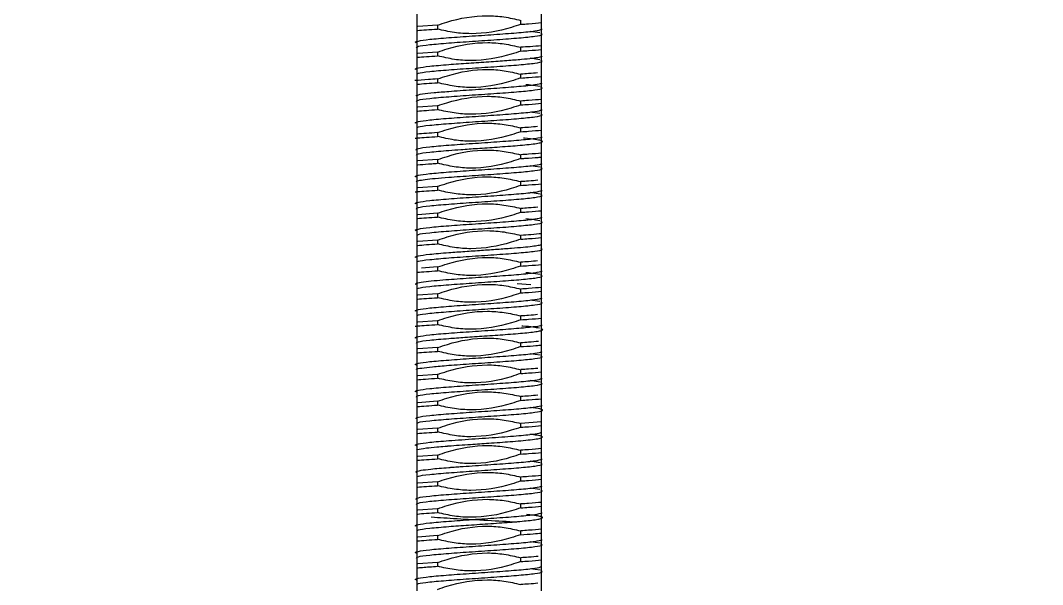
# Model space of a CAD drawing. Header units: millimetres. Extents: x 2 to 1187, y 2 to 839.
# Drawn here: x 187.466 to 192.217, y 440.791 to 443.416 of the extents above; entities that cross this region are included whole.
import ezdxf

# ---------------------------------------------------------------- set-up
doc = ezdxf.new("R2010")
doc.units = ezdxf.units.MM

msp = doc.modelspace()

# ---------------------------------------------------------------- linework, layer by layer
at = {"color": 7, "linetype": 'Continuous', "lineweight": 25}
for p, q in [((189.3077, 445.1266), (189.3077, 440.6266)), ((189.8881, 440.6266), (189.8881, 445.1266)), ((189.7914, 443.3983), (189.7914, 443.4162)), ((189.404, 443.394), (189.3127, 443.3873)), ((189.4044, 443.394), (189.4044, 443.3762)), ((189.8805, 443.3582), (189.8345, 443.365)), ((189.4046, 443.269), (189.3129, 443.2623)), ((189.4044, 443.269), (189.4044, 443.2511)), ((189.7914, 443.2734), (189.7914, 443.2911)), ((189.8805, 443.2331), (189.8354, 443.2398)), ((189.4044, 443.144), (189.4044, 443.1262)), ((189.7914, 443.1482), (189.7914, 443.1662)), ((189.7914, 443.0233), (189.7914, 443.0412)), ((189.404, 443.019), (189.3126, 443.0123)), ((189.4044, 443.019), (189.4044, 443.0012)), ((189.8805, 442.9832), (189.8345, 442.99)), ((189.4044, 442.894), (189.4044, 442.8761)), ((189.7914, 442.8983), (189.7914, 442.9161)), ((189.7914, 442.7733), (189.7914, 442.7912)), ((189.4048, 442.769), (189.3127, 442.7624)), ((189.4044, 442.769), (189.4044, 442.7511)), ((189.8806, 442.7332), (189.8345, 442.74)), ((189.7914, 442.6483), (189.7914, 442.6662)), ((189.4043, 442.644), (189.3125, 442.6373)), ((189.4044, 442.644), (189.4044, 442.6262)), ((189.8806, 442.6082), (189.8343, 442.615)), ((189.404, 442.519), (189.3127, 442.5123)), ((189.4044, 442.519), (189.4044, 442.5012)), ((189.7914, 442.5233), (189.7914, 442.5412)), ((189.7914, 442.3984), (189.7914, 442.4161)), ((189.4046, 442.394), (189.3129, 442.3873)), ((189.4044, 442.394), (189.4044, 442.3761)), ((189.4046, 442.269), (189.3297, 442.2637)), ((189.4044, 442.269), (189.4044, 442.2512)), ((189.7914, 442.2732), (189.7914, 442.2912)), ((189.8374, 442.1852), (189.774, 442.1898)), ((189.404, 442.144), (189.3126, 442.1373)), ((189.4044, 442.144), (189.4044, 442.1262)), ((189.7914, 442.1483), (189.7914, 442.1662)), ((189.8805, 442.1082), (189.8344, 442.115)), ((189.7914, 442.0233), (189.7914, 442.0411)), ((189.4043, 442.019), (189.3128, 442.0123)), ((189.4044, 442.019), (189.4044, 442.0011)), ((189.4048, 441.894), (189.3127, 441.8874)), ((189.4044, 441.894), (189.4044, 441.8761)), ((189.7914, 441.8983), (189.7914, 441.9162)), ((189.8806, 441.8582), (189.8345, 441.865)), ((189.7914, 441.7733), (189.7914, 441.7912)), ((189.4043, 441.769), (189.3125, 441.7623)), ((189.4044, 441.769), (189.4044, 441.7512)), ((189.8806, 441.7332), (189.8343, 441.74)), ((189.7914, 441.6483), (189.7914, 441.6662)), ((189.404, 441.644), (189.3127, 441.6373)), ((189.4044, 441.644), (189.4044, 441.6261)), ((189.4047, 441.519), (189.3129, 441.5123)), ((189.4044, 441.519), (189.4044, 441.5011)), ((189.8864, 441.5481), (189.7914, 441.5411)), ((189.7914, 441.5234), (189.7914, 441.5411)), ((189.7914, 441.3982), (189.7914, 441.4162)), ((189.4046, 441.394), (189.3126, 441.3873)), ((189.4044, 441.394), (189.4044, 441.3762)), ((189.8806, 441.3582), (189.8344, 441.365)), ((189.404, 441.269), (189.3126, 441.2623)), ((189.4044, 441.269), (189.4044, 441.2512)), ((189.7914, 441.2733), (189.7914, 441.2912)), ((189.8805, 441.2332), (189.8344, 441.24)), ((189.4044, 441.144), (189.3128, 441.1373)), ((189.4044, 441.144), (189.4044, 441.1261)), ((189.7914, 441.1483), (189.7914, 441.1661)), ((189.7914, 441.0233), (189.7914, 441.0412)), ((189.4048, 441.019), (189.3127, 441.0124)), ((189.4044, 441.019), (189.4044, 441.0011)), ((189.8806, 440.9832), (189.8345, 440.99)), ((189.4042, 440.894), (189.3125, 440.8873)), ((189.4044, 440.894), (189.4044, 440.8762)), ((189.7914, 440.8983), (189.7914, 440.9162)), ((189.8806, 440.8582), (189.8343, 440.865))]:
    msp.add_line(p, q, dxfattribs=at)
at = {"color": 7, "linetype": 'Continuous', "lineweight": 18}
msp.add_circle((179.0979, 455.6266), 42.7508, dxfattribs=at)
at = {"color": 7, "linetype": 'Continuous', "lineweight": 25}
for radius, start, end in [(56.25, 154.83497, 352.33774), (21.5, 301.5509, 332.05624), (20.275, 303.7018, 330.20374), (23.5, 300.12309, 324.45889), (24, 300.05952, 322.82053)]:
    msp.add_arc((179.0979, 455.6266), radius, start, end, dxfattribs=at)
for points, knots in [([(189.4033, 443.3939), (189.4181, 443.399), (189.4929, 443.4244), (189.5981, 443.4423), (189.7141, 443.4343), (189.7654, 443.4225), (189.7914, 443.4165)], [0, 0, 0, 0, 0.119236, 0.600544, 0.797092, 1, 1, 1, 1]), ([(189.7917, 443.3984), (189.8039, 443.3991), (189.8427, 443.4016), (189.8696, 443.4042), (189.8881, 443.4059)], [0, 0, 0, 0, 0.31207, 1, 1, 1, 1]), ([(189.3053, 443.3126), (189.3053, 443.3126), (189.2937, 443.3152), (189.3113, 443.3204), (189.3615, 443.3282), (189.4529, 443.336), (189.565, 443.3438), (189.6827, 443.3516), (189.7865, 443.3595), (189.8647, 443.3673), (189.8819, 443.3725), (189.8905, 443.3751)], [0, 0, 0, 0, 0.000405, 0.125394, 0.250384, 0.375373, 0.500363, 0.625353, 0.750342, 0.875332, 1, 1, 1, 1]), ([(189.3077, 443.3689), (189.3093, 443.3691), (189.3293, 443.3715), (189.3682, 443.3739), (189.404, 443.3761)], [0, 0, 0, 0, 0.080919, 1, 1, 1, 1]), ([(189.7923, 443.3984), (189.7775, 443.3933), (189.7028, 443.3677), (189.5974, 443.35), (189.4812, 443.3582), (189.4296, 443.37), (189.4032, 443.3761)], [0, 0, 0, 0, 0.118951, 0.599277, 0.795116, 1, 1, 1, 1]), ([(189.3064, 443.2888), (189.3068, 443.2911), (189.3076, 443.296), (189.3632, 443.3035), (189.4527, 443.3113), (189.5655, 443.3192), (189.6827, 443.327), (189.7876, 443.3348), (189.8616, 443.3426), (189.8971, 443.3493), (189.8881, 443.3534), (189.8849, 443.3548)], [0, 0, 0, 0, 0.104165, 0.222615, 0.341065, 0.4595, 0.577934, 0.696368, 0.814802, 0.933235, 1, 1, 1, 1]), ([(189.405, 443.269), (189.4198, 443.2741), (189.4945, 443.2997), (189.5998, 443.3179), (189.7151, 443.3084), (189.7658, 443.297), (189.7914, 443.2912)], [0, 0, 0, 0, 0.119743, 0.603569, 0.799246, 1, 1, 1, 1]), ([(189.7917, 443.2733), (189.7768, 443.2684), (189.702, 443.2434), (189.5971, 443.2242), (189.4815, 443.233), (189.4306, 443.2451), (189.4049, 443.2512)], [0, 0, 0, 0, 0.119578, 0.601908, 0.798144, 1, 1, 1, 1]), ([(189.8857, 443.2981), (189.8694, 443.2967), (189.8415, 443.2944), (189.8061, 443.2921), (189.7914, 443.2911)], [0, 0, 0, 0, 0.585269, 1, 1, 1, 1]), ([(189.7915, 443.2734), (189.8038, 443.2742), (189.8428, 443.2767), (189.8697, 443.2792), (189.8881, 443.2809)], [0, 0, 0, 0, 0.316101, 1, 1, 1, 1]), ([(189.3056, 443.1875), (189.3054, 443.1875), (189.2938, 443.1902), (189.3113, 443.1954), (189.3616, 443.2032), (189.4489, 443.2107), (189.547, 443.2176), (189.6416, 443.2239), (189.7265, 443.2298), (189.7955, 443.2354), (189.8464, 443.2406), (189.8768, 443.2454), (189.8904, 443.2485), (189.8905, 443.2501), (189.8905, 443.2501)], [0, 0, 0, 0, 0.0015119, 0.1261105, 0.250709, 0.3752955, 0.4820034, 0.5828534, 0.6778369, 0.7669457, 0.850172, 0.9275088, 0.9989494, 1, 1, 1, 1]), ([(189.3077, 443.2438), (189.3094, 443.244), (189.3295, 443.2465), (189.3686, 443.2489), (189.4045, 443.2511)], [0, 0, 0, 0, 0.083214, 1, 1, 1, 1]), ([(189.3107, 443.1672), (189.3113, 443.1684), (189.3133, 443.1721), (189.3639, 443.1785), (189.4522, 443.1864), (189.5652, 443.1941), (189.6824, 443.2018), (189.7874, 443.2096), (189.8615, 443.2174), (189.8971, 443.2241), (189.8881, 443.2282), (189.8848, 443.2297)], [0, 0, 0, 0, 0.055793, 0.180495, 0.305197, 0.4299, 0.554608, 0.679319, 0.804031, 0.928744, 1, 1, 1, 1]), ([(189.4052, 443.144), (189.4201, 443.149), (189.4949, 443.1741), (189.5997, 443.1937), (189.7146, 443.1837), (189.7649, 443.172), (189.7903, 443.1661)], [0, 0, 0, 0, 0.120121, 0.60485, 0.800437, 1, 1, 1, 1]), ([(189.8696, 443.1722), (189.8566, 443.171), (189.8349, 443.169), (189.8035, 443.167), (189.791, 443.1662)], [0, 0, 0, 0, 0.599914, 1, 1, 1, 1]), ([(189.4047, 443.144), (189.3899, 443.143), (189.3494, 443.1404), (189.3185, 443.1377), (189.2989, 443.136)], [0, 0, 0, 0, 0.362948, 1, 1, 1, 1]), ([(189.3104, 443.0623), (189.3073, 443.0639), (189.2996, 443.0678), (189.3296, 443.0738), (189.3838, 443.0801), (189.4628, 443.0867), (189.5651, 443.0939), (189.6827, 443.1017), (189.7866, 443.1095), (189.8646, 443.1173), (189.8816, 443.1224), (189.8901, 443.125)], [0, 0, 0, 0, 0.076261, 0.186592, 0.28731, 0.378394, 0.503078, 0.62778, 0.752482, 0.877184, 1, 1, 1, 1]), ([(189.3077, 443.1189), (189.3093, 443.1191), (189.3294, 443.1215), (189.3686, 443.1239), (189.4047, 443.1262)], [0, 0, 0, 0, 0.079488, 1, 1, 1, 1]), ([(189.7903, 443.1483), (189.7754, 443.1433), (189.7007, 443.118), (189.5957, 443.0987), (189.4809, 443.1089), (189.4307, 443.1204), (189.4053, 443.1262)], [0, 0, 0, 0, 0.120166, 0.605327, 0.800881, 1, 1, 1, 1]), ([(189.791, 443.1481), (189.8034, 443.1489), (189.8426, 443.1514), (189.8696, 443.154), (189.8881, 443.1557)], [0, 0, 0, 0, 0.317136, 1, 1, 1, 1]), ([(189.3061, 443.0386), (189.3064, 443.041), (189.307, 443.0459), (189.363, 443.0535), (189.4524, 443.0613), (189.5651, 443.0692), (189.6823, 443.077), (189.7873, 443.0848), (189.8614, 443.0926), (189.8969, 443.0992), (189.8882, 443.1032), (189.8852, 443.1046)], [0, 0, 0, 0, 0.1081168, 0.2264478, 0.3447788, 0.4631099, 0.5814409, 0.6997719, 0.818103, 0.936434, 1, 1, 1, 1]), ([(189.8806, 443.1082), (189.868, 443.1108), (189.8536, 443.1138), (189.8191, 443.1168), (189.8146, 443.1172)], [0, 0, 0, 0, 0.871603, 1, 1, 1, 1]), ([(189.4034, 443.0189), (189.4183, 443.0239), (189.4931, 443.049), (189.5981, 443.0676), (189.7142, 443.0595), (189.7654, 443.0474), (189.7914, 443.0412)], [0, 0, 0, 0, 0.119249, 0.600323, 0.796754, 1, 1, 1, 1]), ([(189.8881, 443.0487), (189.8696, 443.047), (189.8426, 443.0445), (189.8036, 443.042), (189.7914, 443.0412)], [0, 0, 0, 0, 0.686669, 1, 1, 1, 1]), ([(189.7914, 443.0233), (189.8036, 443.0241), (189.8426, 443.0266), (189.8696, 443.0292), (189.8881, 443.0309)], [0, 0, 0, 0, 0.313287, 1, 1, 1, 1]), ([(189.3055, 442.9375), (189.3054, 442.9375), (189.2937, 442.9402), (189.3112, 442.9454), (189.3614, 442.9532), (189.4528, 442.961), (189.5649, 442.9688), (189.6826, 442.9766), (189.7864, 442.9845), (189.8643, 442.9922), (189.8814, 442.9974), (189.8899, 442.9999)], [0, 0, 0, 0, 0.0010449, 0.1262425, 0.2514402, 0.3766378, 0.5018354, 0.6270331, 0.7522307, 0.8774283, 1, 1, 1, 1]), ([(189.3077, 442.9939), (189.3093, 442.9941), (189.3292, 442.9965), (189.3682, 442.9989), (189.4041, 443.0011)], [0, 0, 0, 0, 0.079367, 1, 1, 1, 1]), ([(189.311, 442.9174), (189.3116, 442.9185), (189.3137, 442.9222), (189.3642, 442.9285), (189.4524, 442.9363), (189.5654, 442.9442), (189.6825, 442.952), (189.7875, 442.9598), (189.8615, 442.9676), (189.897, 442.9742), (189.8882, 442.9783), (189.8851, 442.9797)], [0, 0, 0, 0, 0.053134, 0.178561, 0.303989, 0.429416, 0.554843, 0.680271, 0.805698, 0.931126, 1, 1, 1, 1]), ([(189.7914, 443.0233), (189.7766, 443.0182), (189.7019, 442.9925), (189.5966, 442.9747), (189.4808, 442.9837), (189.4296, 442.9952), (189.4036, 443.0011)], [0, 0, 0, 0, 0.11931, 0.601399, 0.796956, 1, 1, 1, 1]), ([(189.4042, 442.894), (189.419, 442.8991), (189.4937, 442.9248), (189.599, 442.9425), (189.7146, 442.9338), (189.7656, 442.9223), (189.7914, 442.9164)], [0, 0, 0, 0, 0.119497, 0.602312, 0.798359, 1, 1, 1, 1]), ([(189.4043, 442.894), (189.3684, 442.8917), (189.3294, 442.8893), (189.3093, 442.8869), (189.3077, 442.8867)], [0, 0, 0, 0, 0.917443, 1, 1, 1, 1]), ([(189.7925, 442.8984), (189.7776, 442.8934), (189.7028, 442.8683), (189.5977, 442.8498), (189.4815, 442.8578), (189.4302, 442.8699), (189.404, 442.8761)], [0, 0, 0, 0, 0.119098, 0.599603, 0.795914, 1, 1, 1, 1]), ([(189.8696, 442.9222), (189.8566, 442.9209), (189.835, 442.9189), (189.8038, 442.9169), (189.7914, 442.9161)], [0, 0, 0, 0, 0.601841, 1, 1, 1, 1]), ([(189.7918, 442.8983), (189.804, 442.8991), (189.8428, 442.9016), (189.8696, 442.9042), (189.8881, 442.9059)], [0, 0, 0, 0, 0.31315, 1, 1, 1, 1]), ([(189.3009, 442.8681), (189.3047, 442.8685), (189.3262, 442.8712), (189.3689, 442.8739), (189.4042, 442.8761)], [0, 0, 0, 0, 0.173247, 1, 1, 1, 1]), ([(189.3052, 442.8126), (189.3055, 442.8152), (189.306, 442.8204), (189.363, 442.8282), (189.4527, 442.836), (189.5654, 442.8438), (189.6824, 442.8516), (189.7881, 442.8595), (189.8594, 442.8673), (189.894, 442.8725), (189.8906, 442.8751), (189.8906, 442.8751)], [0, 0, 0, 0, 0.124634, 0.249668, 0.374701, 0.499735, 0.624769, 0.749802, 0.874836, 0.999869, 1, 1, 1, 1]), ([(189.3065, 442.7889), (189.3069, 442.7911), (189.3077, 442.796), (189.3631, 442.8035), (189.4389, 442.8101), (189.5174, 442.8159), (189.5943, 442.8211), (189.6872, 442.8273), (189.7662, 442.8332), (189.8225, 442.8384), (189.8591, 442.8427), (189.8846, 442.8473), (189.8952, 442.8521), (189.8881, 442.8572), (189.8587, 442.8625), (189.8287, 442.8663), (189.8051, 442.8682), (189.8036, 442.8684)], [0, 0, 0, 0, 0.08553, 0.183613, 0.281672, 0.334328, 0.400026, 0.478721, 0.570361, 0.621275, 0.675454, 0.732896, 0.793599, 0.85756, 0.924777, 0.995246, 1, 1, 1, 1]), ([(189.4055, 442.769), (189.4203, 442.7741), (189.4951, 442.7994), (189.6001, 442.8185), (189.7149, 442.8084), (189.7652, 442.7969), (189.7906, 442.7911)], [0, 0, 0, 0, 0.120136, 0.60525, 0.80084, 1, 1, 1, 1]), ([(189.8881, 442.7987), (189.8697, 442.797), (189.8427, 442.7945), (189.8036, 442.7919), (189.7911, 442.7911)], [0, 0, 0, 0, 0.681899, 1, 1, 1, 1]), ([(189.3057, 442.6876), (189.3056, 442.6876), (189.2938, 442.6903), (189.3112, 442.6955), (189.3616, 442.7033), (189.4531, 442.711), (189.5652, 442.7188), (189.6829, 442.7266), (189.7867, 442.7345), (189.8647, 442.7422), (189.8817, 442.7474), (189.8901, 442.75)], [0, 0, 0, 0, 0.002047, 0.127027, 0.252006, 0.376958, 0.501924, 0.62689, 0.751856, 0.876821, 1, 1, 1, 1]), ([(189.3077, 442.7438), (189.3093, 442.744), (189.3216, 442.7455), (189.3538, 442.7477), (189.3858, 442.7499), (189.4003, 442.7509), (189.4048, 442.7512)], [0, 0, 0, 0, 0.081261, 0.615448, 0.882863, 1, 1, 1, 1]), ([(189.7907, 442.7733), (189.7758, 442.7683), (189.701, 442.7433), (189.5962, 442.7236), (189.4812, 442.7335), (189.4309, 442.7453), (189.4055, 442.7512)], [0, 0, 0, 0, 0.120069, 0.604531, 0.800203, 1, 1, 1, 1]), ([(189.7912, 442.7733), (189.7977, 442.7737), (189.8274, 442.7757), (189.863, 442.7781), (189.883, 442.7801), (189.8881, 442.7806)], [0, 0, 0, 0, 0.175817, 0.792363, 1, 1, 1, 1]), ([(189.3056, 442.667), (189.3084, 442.6684), (189.3146, 442.6714), (189.3449, 442.6761), (189.392, 442.6812), (189.4646, 442.6872), (189.5649, 442.6941), (189.6822, 442.7019), (189.7873, 442.7098), (189.8614, 442.7176), (189.8969, 442.7242), (189.8882, 442.7283), (189.8851, 442.7297)], [0, 0, 0, 0, 0.066428, 0.144657, 0.225745, 0.30969, 0.434051, 0.55843, 0.682809, 0.807189, 0.931568, 1, 1, 1, 1]), ([(189.4043, 442.644), (189.4191, 442.6489), (189.494, 442.6739), (189.5988, 442.6932), (189.7143, 442.6842), (189.7651, 442.6722), (189.7908, 442.6661)], [0, 0, 0, 0, 0.1196865, 0.6024601, 0.7986328, 1, 1, 1, 1]), ([(189.7906, 442.6483), (189.7758, 442.6432), (189.7011, 442.6176), (189.5959, 442.5993), (189.4807, 442.6089), (189.4301, 442.6204), (189.4045, 442.6262)], [0, 0, 0, 0, 0.11982, 0.60392, 0.799581, 1, 1, 1, 1]), ([(189.7911, 442.6483), (189.8034, 442.6491), (189.8425, 442.6516), (189.8696, 442.6541), (189.8881, 442.6559)], [0, 0, 0, 0, 0.314757, 1, 1, 1, 1]), ([(189.8699, 442.6722), (189.8567, 442.671), (189.8349, 442.669), (189.8036, 442.667), (189.7912, 442.6662)], [0, 0, 0, 0, 0.6047414, 1, 1, 1, 1]), ([(189.3057, 442.5624), (189.3056, 442.5625), (189.2938, 442.5651), (189.3111, 442.5704), (189.3614, 442.5782), (189.4528, 442.586), (189.5648, 442.5939), (189.6826, 442.6017), (189.7864, 442.6095), (189.8643, 442.6173), (189.8814, 442.6224), (189.8899, 442.625)], [0, 0, 0, 0, 0.001824, 0.126914, 0.252005, 0.377096, 0.502205, 0.627313, 0.752421, 0.877529, 1, 1, 1, 1]), ([(189.3009, 442.6181), (189.3045, 442.6186), (189.3261, 442.6212), (189.3689, 442.6239), (189.4044, 442.6262)], [0, 0, 0, 0, 0.169427, 1, 1, 1, 1]), ([(189.306, 442.5385), (189.3063, 442.5409), (189.307, 442.5459), (189.3631, 442.5535), (189.4526, 442.5613), (189.5652, 442.5692), (189.6824, 442.577), (189.7874, 442.5848), (189.8614, 442.5926), (189.8969, 442.5992), (189.8882, 442.6032), (189.8852, 442.6046)], [0, 0, 0, 0, 0.1087834, 0.2269769, 0.3451704, 0.4633639, 0.5815574, 0.6997509, 0.8179444, 0.9361379, 1, 1, 1, 1]), ([(189.4034, 442.5189), (189.4182, 442.524), (189.4929, 442.5495), (189.5982, 442.5673), (189.7142, 442.5592), (189.7654, 442.5475), (189.7914, 442.5415)], [0, 0, 0, 0, 0.11926, 0.600734, 0.797233, 1, 1, 1, 1]), ([(189.7924, 442.5234), (189.7776, 442.5183), (189.7028, 442.4928), (189.5975, 442.475), (189.4812, 442.4831), (189.4296, 442.495), (189.4033, 442.5011)], [0, 0, 0, 0, 0.118933, 0.599112, 0.795038, 1, 1, 1, 1]), ([(189.8698, 442.5472), (189.8567, 442.546), (189.835, 442.5439), (189.8038, 442.5419), (189.7914, 442.5412)], [0, 0, 0, 0, 0.604744, 1, 1, 1, 1]), ([(189.7918, 442.5234), (189.8039, 442.5241), (189.8427, 442.5266), (189.8696, 442.5292), (189.8881, 442.5309)], [0, 0, 0, 0, 0.31203, 1, 1, 1, 1]), ([(189.3052, 442.4376), (189.3052, 442.4376), (189.2937, 442.4402), (189.3113, 442.4454), (189.3615, 442.4532), (189.453, 442.461), (189.565, 442.4688), (189.6827, 442.4766), (189.7865, 442.4845), (189.8645, 442.4922), (189.8816, 442.4974), (189.8901, 442.5)], [0, 0, 0, 0, 0.000039, 0.125266, 0.250493, 0.37572, 0.500947, 0.626174, 0.751401, 0.876628, 1, 1, 1, 1]), ([(189.3077, 442.4939), (189.3093, 442.4941), (189.3293, 442.4965), (189.3682, 442.4989), (189.404, 442.5011)], [0, 0, 0, 0, 0.081169, 1, 1, 1, 1]), ([(189.3111, 442.4174), (189.3117, 442.4185), (189.3138, 442.4222), (189.3642, 442.4285), (189.4525, 442.4363), (189.5655, 442.4442), (189.6827, 442.452), (189.7876, 442.4598), (189.8616, 442.4676), (189.8972, 442.4743), (189.8881, 442.4784), (189.8848, 442.4799)], [0, 0, 0, 0, 0.05239, 0.177579, 0.302769, 0.427941, 0.553113, 0.678284, 0.803455, 0.928625, 1, 1, 1, 1]), ([(189.8805, 442.4833), (189.8678, 442.4859), (189.8534, 442.4888), (189.8189, 442.4918), (189.8146, 442.4922)], [0, 0, 0, 0, 0.874254, 1, 1, 1, 1]), ([(189.4051, 442.394), (189.42, 442.3991), (189.4947, 442.4247), (189.5999, 442.443), (189.7151, 442.4334), (189.7657, 442.4219), (189.7914, 442.4161)], [0, 0, 0, 0, 0.119795, 0.603802, 0.799457, 1, 1, 1, 1]), ([(189.8881, 442.4237), (189.8727, 442.4222), (189.8468, 442.4197), (189.8074, 442.4171), (189.7914, 442.4161)], [0, 0, 0, 0, 0.5928455, 1, 1, 1, 1]), ([(189.3057, 442.3125), (189.3055, 442.3125), (189.2938, 442.3152), (189.3113, 442.3204), (189.3616, 442.3282), (189.4442, 442.3353), (189.5301, 442.3414), (189.6081, 442.3466), (189.6823, 442.3517), (189.7484, 442.3565), (189.8032, 442.3611), (189.8457, 442.3656), (189.8729, 442.3698), (189.8894, 442.3729), (189.8882, 442.3747), (189.8879, 442.3751)], [0, 0, 0, 0, 0.001865, 0.1263, 0.250736, 0.375154, 0.462337, 0.546235, 0.626848, 0.704172, 0.778206, 0.848948, 0.916396, 0.980548, 1, 1, 1, 1]), ([(189.3077, 442.3688), (189.3094, 442.369), (189.3295, 442.3715), (189.3687, 442.3739), (189.4046, 442.3761)], [0, 0, 0, 0, 0.083139, 1, 1, 1, 1]), ([(189.7916, 442.3983), (189.7767, 442.3934), (189.7019, 442.3684), (189.597, 442.3491), (189.4815, 442.3581), (189.4307, 442.3701), (189.405, 442.3762)], [0, 0, 0, 0, 0.119659, 0.602321, 0.798512, 1, 1, 1, 1]), ([(189.7915, 442.3984), (189.8038, 442.3992), (189.8428, 442.4017), (189.8697, 442.4042), (189.8881, 442.4059)], [0, 0, 0, 0, 0.316504, 1, 1, 1, 1]), ([(189.3107, 442.2922), (189.3113, 442.2934), (189.3132, 442.2971), (189.3639, 442.3035), (189.4522, 442.3114), (189.5652, 442.3191), (189.6824, 442.3268), (189.7874, 442.3346), (189.8615, 442.3424), (189.8971, 442.3491), (189.8881, 442.3532), (189.8849, 442.3547)], [0, 0, 0, 0, 0.056266, 0.180946, 0.305625, 0.430285, 0.554978, 0.679672, 0.804368, 0.929065, 1, 1, 1, 1]), ([(189.4051, 442.269), (189.42, 442.274), (189.4948, 442.299), (189.5996, 442.3187), (189.7146, 442.3088), (189.7649, 442.297), (189.7903, 442.2911)], [0, 0, 0, 0, 0.120084, 0.604619, 0.800267, 1, 1, 1, 1]), ([(189.7903, 442.2733), (189.7754, 442.2682), (189.7007, 442.2429), (189.5957, 442.2238), (189.4809, 442.2339), (189.4306, 442.2454), (189.4053, 442.2512)], [0, 0, 0, 0, 0.120145, 0.605278, 0.800857, 1, 1, 1, 1]), ([(189.8697, 442.2972), (189.8566, 442.296), (189.8349, 442.294), (189.8035, 442.292), (189.791, 442.2912)], [0, 0, 0, 0, 0.600757, 1, 1, 1, 1]), ([(189.791, 442.2732), (189.8034, 442.2739), (189.8426, 442.2765), (189.8696, 442.279), (189.8881, 442.2807)], [0, 0, 0, 0, 0.317053, 1, 1, 1, 1]), ([(189.3057, 442.1874), (189.3056, 442.1874), (189.2978, 442.1899), (189.3076, 442.1945), (189.3445, 442.2009), (189.3975, 442.2063), (189.4687, 442.2121), (189.5651, 442.2189), (189.6827, 442.2267), (189.7866, 442.2345), (189.8645, 442.2423), (189.8816, 442.2474), (189.89, 442.25)], [0, 0, 0, 0, 0.00225, 0.119352, 0.221116, 0.307482, 0.378399, 0.503111, 0.627852, 0.752593, 0.877333, 1, 1, 1, 1]), ([(189.3077, 442.2439), (189.3093, 442.2441), (189.3294, 442.2465), (189.3686, 442.2489), (189.4047, 442.2512)], [0, 0, 0, 0, 0.079144, 1, 1, 1, 1]), ([(189.3106, 442.1671), (189.3112, 442.1683), (189.3131, 442.1721), (189.3639, 442.1785), (189.4522, 442.1863), (189.5652, 442.1942), (189.6823, 442.202), (189.7873, 442.2098), (189.8613, 442.2176), (189.8968, 442.2242), (189.8882, 442.2282), (189.8852, 442.2296)], [0, 0, 0, 0, 0.058333, 0.18332, 0.308306, 0.433292, 0.558278, 0.683264, 0.80825, 0.933236, 1, 1, 1, 1]), ([(189.8806, 442.2332), (189.868, 442.2358), (189.8536, 442.2388), (189.8191, 442.2418), (189.8146, 442.2422)], [0, 0, 0, 0, 0.871574, 1, 1, 1, 1]), ([(189.4033, 442.1439), (189.4182, 442.1489), (189.493, 442.174), (189.5981, 442.1925), (189.7141, 442.1845), (189.7654, 442.1724), (189.7914, 442.1663)], [0, 0, 0, 0, 0.119228, 0.600245, 0.79674, 1, 1, 1, 1]), ([(189.8881, 442.1737), (189.8696, 442.172), (189.8426, 442.1695), (189.8036, 442.167), (189.7914, 442.1662)], [0, 0, 0, 0, 0.686617, 1, 1, 1, 1]), ([(189.3053, 442.0626), (189.3053, 442.0626), (189.2937, 442.0652), (189.3113, 442.0704), (189.3614, 442.0782), (189.4529, 442.086), (189.5649, 442.0938), (189.6826, 442.1016), (189.7864, 442.1095), (189.8644, 442.1172), (189.8815, 442.1224), (189.8899, 442.1249)], [0, 0, 0, 0, 0.00039, 0.125633, 0.250876, 0.376119, 0.501362, 0.626605, 0.751848, 0.877091, 1, 1, 1, 1]), ([(189.3077, 442.1189), (189.3093, 442.1191), (189.3292, 442.1215), (189.3682, 442.1239), (189.404, 442.1261)], [0, 0, 0, 0, 0.079584, 1, 1, 1, 1]), ([(189.7916, 442.1484), (189.7768, 442.1432), (189.7021, 442.1175), (189.5967, 442.0998), (189.4808, 442.1086), (189.4296, 442.1202), (189.4035, 442.1261)], [0, 0, 0, 0, 0.119232, 0.600986, 0.796551, 1, 1, 1, 1]), ([(189.7915, 442.1483), (189.8037, 442.1491), (189.8426, 442.1516), (189.8696, 442.1542), (189.8881, 442.1559)], [0, 0, 0, 0, 0.313004, 1, 1, 1, 1]), ([(189.3111, 442.0425), (189.3117, 442.0436), (189.3138, 442.0472), (189.3642, 442.0535), (189.4524, 442.0613), (189.5654, 442.0692), (189.6826, 442.077), (189.7876, 442.0848), (189.8616, 442.0926), (189.8971, 442.0993), (189.8881, 442.1033), (189.885, 442.1048)], [0, 0, 0, 0, 0.0517933, 0.1772142, 0.3026351, 0.428056, 0.553477, 0.6788979, 0.8043188, 0.9297397, 1, 1, 1, 1]), ([(189.4043, 442.019), (189.4191, 442.0241), (189.4938, 442.0498), (189.5992, 442.0675), (189.7147, 442.0587), (189.7656, 442.0472), (189.7914, 442.0414)], [0, 0, 0, 0, 0.11954, 0.602555, 0.798535, 1, 1, 1, 1]), ([(189.8696, 442.0471), (189.8566, 442.0459), (189.835, 442.0439), (189.8038, 442.0419), (189.7914, 442.0411)], [0, 0, 0, 0, 0.601388, 1, 1, 1, 1]), ([(189.7918, 442.0233), (189.804, 442.0241), (189.8428, 442.0266), (189.8697, 442.0292), (189.8881, 442.0309)], [0, 0, 0, 0, 0.313532, 1, 1, 1, 1]), ([(189.3052, 441.9376), (189.3052, 441.9376), (189.2937, 441.9402), (189.3113, 441.9454), (189.3616, 441.9532), (189.4531, 441.961), (189.5653, 441.9688), (189.6824, 441.9766), (189.7881, 441.9845), (189.8594, 441.9923), (189.894, 441.9975), (189.8906, 442.0001), (189.8906, 442.0001)], [0, 0, 0, 0, 0.000256, 0.125143, 0.250031, 0.374919, 0.499806, 0.624694, 0.749582, 0.874469, 0.999357, 1, 1, 1, 1]), ([(189.3009, 441.9931), (189.3047, 441.9935), (189.3263, 441.9962), (189.369, 441.9989), (189.4043, 442.0011)], [0, 0, 0, 0, 0.173238, 1, 1, 1, 1]), ([(189.7924, 442.0234), (189.7775, 442.0184), (189.7027, 441.9933), (189.5977, 441.9748), (189.4816, 441.9828), (189.4302, 441.9949), (189.4041, 442.0011)], [0, 0, 0, 0, 0.119163, 0.599896, 0.796221, 1, 1, 1, 1]), ([(189.8776, 441.9839), (189.8684, 441.9855), (189.8496, 441.9888), (189.8191, 441.9922), (189.7975, 441.994), (189.7959, 441.9941)], [0, 0, 0, 0, 0.4722176, 0.9607147, 1, 1, 1, 1]), ([(189.3065, 441.9139), (189.3068, 441.9161), (189.3076, 441.921), (189.3631, 441.9285), (189.4438, 441.9356), (189.5342, 441.942), (189.6259, 441.9482), (189.7248, 441.955), (189.8002, 441.9611), (189.848, 441.9663), (189.8761, 441.9705), (189.8909, 441.9748), (189.8955, 441.9779), (189.8902, 441.9796), (189.8897, 441.9798)], [0, 0, 0, 0, 0.103276, 0.221658, 0.340022, 0.423197, 0.516465, 0.619801, 0.733175, 0.79392, 0.857202, 0.923019, 0.991372, 1, 1, 1, 1]), ([(189.4055, 441.894), (189.4203, 441.8991), (189.4951, 441.9244), (189.6001, 441.9436), (189.7149, 441.9334), (189.7651, 441.9219), (189.7905, 441.9161)], [0, 0, 0, 0, 0.12016, 0.6053156, 0.8008772, 1, 1, 1, 1]), ([(189.7906, 441.8983), (189.7757, 441.8933), (189.7009, 441.8682), (189.5961, 441.8486), (189.4812, 441.8586), (189.4309, 441.8703), (189.4055, 441.8762)], [0, 0, 0, 0, 0.12011, 0.604775, 0.80038, 1, 1, 1, 1]), ([(189.873, 441.9225), (189.859, 441.9212), (189.8363, 441.919), (189.8036, 441.9169), (189.7911, 441.9161)], [0, 0, 0, 0, 0.617346, 1, 1, 1, 1]), ([(189.7911, 441.8983), (189.7955, 441.8986), (189.8208, 441.9002), (189.8564, 441.9027), (189.8795, 441.9048), (189.8881, 441.9056)], [0, 0, 0, 0, 0.11743, 0.672072, 1, 1, 1, 1]), ([(189.3058, 441.8128), (189.3056, 441.8128), (189.2938, 441.8154), (189.3112, 441.8206), (189.3616, 441.8284), (189.4531, 441.836), (189.5652, 441.8439), (189.6829, 441.8517), (189.7867, 441.8595), (189.8646, 441.8672), (189.8816, 441.8724), (189.8901, 441.875)], [0, 0, 0, 0, 0.002133, 0.12713, 0.252124, 0.377117, 0.502108, 0.627099, 0.75209, 0.877081, 1, 1, 1, 1]), ([(189.3065, 441.7922), (189.3065, 441.7925), (189.3064, 441.7947), (189.3294, 441.7989), (189.3785, 441.805), (189.4591, 441.8118), (189.5649, 441.8191), (189.6822, 441.827), (189.7873, 441.8348), (189.8614, 441.8426), (189.8969, 441.8492), (189.8882, 441.8532), (189.8851, 441.8547)], [0, 0, 0, 0, 0.0135313, 0.1059864, 0.2038246, 0.3070389, 0.4319321, 0.5568379, 0.6817438, 0.8066498, 0.9315559, 1, 1, 1, 1]), ([(189.3077, 441.8688), (189.3093, 441.869), (189.3294, 441.8715), (189.3687, 441.8739), (189.4048, 441.8762)], [0, 0, 0, 0, 0.081483, 1, 1, 1, 1]), ([(189.4041, 441.769), (189.419, 441.7739), (189.4938, 441.7989), (189.5987, 441.8181), (189.7143, 441.8093), (189.7651, 441.7972), (189.7909, 441.7911)], [0, 0, 0, 0, 0.119606, 0.602048, 0.79827, 1, 1, 1, 1]), ([(189.8699, 441.7972), (189.8567, 441.796), (189.8349, 441.794), (189.8036, 441.792), (189.7912, 441.7912)], [0, 0, 0, 0, 0.605269, 1, 1, 1, 1]), ([(189.306, 441.6874), (189.3057, 441.6874), (189.2938, 441.6901), (189.3111, 441.6954), (189.3614, 441.7032), (189.4528, 441.711), (189.5648, 441.7189), (189.6826, 441.7267), (189.7864, 441.7345), (189.8644, 441.7423), (189.8814, 441.7474), (189.8899, 441.75)], [0, 0, 0, 0, 0.0027916, 0.1277447, 0.2526983, 0.3776523, 0.5026225, 0.6275922, 0.7525615, 0.8775302, 1, 1, 1, 1]), ([(189.3077, 441.7439), (189.3206, 441.7451), (189.3478, 441.7475), (189.3849, 441.7499), (189.4043, 441.7512)], [0, 0, 0, 0, 0.4761604, 1, 1, 1, 1]), ([(189.7907, 441.7733), (189.7759, 441.7682), (189.7012, 441.7426), (189.596, 441.7243), (189.4807, 441.7339), (189.43, 441.7454), (189.4043, 441.7512)], [0, 0, 0, 0, 0.119744, 0.603565, 0.799206, 1, 1, 1, 1]), ([(189.7912, 441.7733), (189.8035, 441.7741), (189.8425, 441.7766), (189.8696, 441.7792), (189.8881, 441.7809)], [0, 0, 0, 0, 0.314433, 1, 1, 1, 1]), ([(189.3061, 441.6636), (189.3064, 441.666), (189.3071, 441.6709), (189.3631, 441.6785), (189.4526, 441.6863), (189.5652, 441.6942), (189.6824, 441.702), (189.7874, 441.7098), (189.8614, 441.7176), (189.8968, 441.7242), (189.8883, 441.7281), (189.8853, 441.7295)], [0, 0, 0, 0, 0.108223, 0.226717, 0.345211, 0.463705, 0.5822, 0.700694, 0.819188, 0.937682, 1, 1, 1, 1]), ([(189.7925, 441.6484), (189.7776, 441.6433), (189.7029, 441.6179), (189.5976, 441.6), (189.4813, 441.6081), (189.4297, 441.62), (189.4033, 441.6261)], [0, 0, 0, 0, 0.118928, 0.599016, 0.795029, 1, 1, 1, 1]), ([(189.4035, 441.6439), (189.4183, 441.649), (189.493, 441.6746), (189.5983, 441.6923), (189.7142, 441.6841), (189.7654, 441.6724), (189.7914, 441.6665)], [0, 0, 0, 0, 0.11929, 0.600955, 0.797394, 1, 1, 1, 1]), ([(189.8698, 441.6722), (189.8567, 441.671), (189.835, 441.6689), (189.8038, 441.6669), (189.7914, 441.6662)], [0, 0, 0, 0, 0.604329, 1, 1, 1, 1]), ([(189.7918, 441.6484), (189.8039, 441.6491), (189.8427, 441.6516), (189.8696, 441.6542), (189.8881, 441.6559)], [0, 0, 0, 0, 0.312044, 1, 1, 1, 1]), ([(189.3052, 441.5626), (189.3054, 441.5652), (189.3059, 441.5704), (189.363, 441.5782), (189.4526, 441.586), (189.5651, 441.5938), (189.6827, 441.6016), (189.7865, 441.6095), (189.8647, 441.6173), (189.8818, 441.6224), (189.8903, 441.625)], [0, 0, 0, 0, 0.124937, 0.250074, 0.375212, 0.500349, 0.625486, 0.750623, 0.87576, 1, 1, 1, 1]), ([(189.3077, 441.6189), (189.3093, 441.6191), (189.3293, 441.6215), (189.3682, 441.6239), (189.404, 441.6261)], [0, 0, 0, 0, 0.081409, 1, 1, 1, 1]), ([(189.3111, 441.5424), (189.3117, 441.5435), (189.3138, 441.5472), (189.3642, 441.5535), (189.4525, 441.5613), (189.5655, 441.5692), (189.6828, 441.577), (189.7873, 441.5848), (189.8631, 441.5926), (189.8976, 441.6005), (189.8905, 441.6079), (189.8522, 441.6127), (189.8345, 441.615)], [0, 0, 0, 0, 0.045255, 0.152977, 0.2607, 0.368406, 0.476111, 0.583816, 0.69152, 0.799224, 0.906928, 1, 1, 1, 1]), ([(189.4052, 441.519), (189.4201, 441.5241), (189.4948, 441.5497), (189.6, 441.5681), (189.7151, 441.5584), (189.7656, 441.5469), (189.7912, 441.5411)], [0, 0, 0, 0, 0.119868, 0.604137, 0.799809, 1, 1, 1, 1]), ([(189.7914, 441.5233), (189.7765, 441.5184), (189.7017, 441.4934), (189.5969, 441.474), (189.4814, 441.4831), (189.4308, 441.4951), (189.4051, 441.5012)], [0, 0, 0, 0, 0.119738, 0.602726, 0.798859, 1, 1, 1, 1]), ([(189.7914, 441.5234), (189.8038, 441.5242), (189.8428, 441.5267), (189.8697, 441.5292), (189.8881, 441.5309)], [0, 0, 0, 0, 0.3168948, 1, 1, 1, 1]), ([(189.3058, 441.4375), (189.3056, 441.4375), (189.2938, 441.4402), (189.3113, 441.4454), (189.3616, 441.4532), (189.4401, 441.4599), (189.5157, 441.4654), (189.5793, 441.4697), (189.6427, 441.474), (189.7031, 441.4782), (189.7582, 441.4823), (189.82, 441.4877), (189.8745, 441.4937), (189.8835, 441.4983), (189.8874, 441.5003)], [0, 0, 0, 0, 0.0021901, 0.1261426, 0.2500948, 0.3740202, 0.4440691, 0.5130801, 0.581053, 0.6479878, 0.7138842, 0.7787421, 0.9047142, 1, 1, 1, 1]), ([(189.3064, 441.4171), (189.3078, 441.418), (189.3127, 441.4212), (189.3446, 441.4262), (189.3933, 441.4312), (189.4294, 441.4342), (189.4479, 441.4357), (189.4536, 441.4361), (189.4868, 441.4387), (189.5499, 441.4432), (189.6498, 441.4499), (189.7303, 441.4555), (189.7936, 441.4607), (189.8383, 441.4652), (189.8733, 441.4699), (189.8934, 441.475), (189.8927, 441.4805), (189.8738, 441.4855), (189.8453, 441.4887), (189.834, 441.49)], [0, 0, 0, 0, 0.037982, 0.132348, 0.201574, 0.245513, 0.257969, 0.261814, 0.264071, 0.363675, 0.442192, 0.539635, 0.595709, 0.65655, 0.722153, 0.792512, 0.867624, 0.947481, 1, 1, 1, 1]), ([(189.3077, 441.4938), (189.3094, 441.494), (189.3295, 441.4965), (189.3687, 441.4989), (189.4046, 441.5011)], [0, 0, 0, 0, 0.083064, 1, 1, 1, 1]), ([(189.405, 441.394), (189.4199, 441.399), (189.4947, 441.424), (189.5995, 441.4436), (189.7145, 441.4338), (189.7649, 441.4221), (189.7903, 441.4161)], [0, 0, 0, 0, 0.120039, 0.60435, 0.800079, 1, 1, 1, 1]), ([(189.8881, 441.4238), (189.8696, 441.4221), (189.8426, 441.4195), (189.8034, 441.417), (189.791, 441.4162)], [0, 0, 0, 0, 0.683274, 1, 1, 1, 1]), ([(189.3064, 441.3123), (189.3049, 441.3135), (189.3004, 441.317), (189.3214, 441.3225), (189.3739, 441.3292), (189.425, 441.3336), (189.4564, 441.336), (189.4565, 441.336), (189.4568, 441.3361), (189.4572, 441.3361), (189.4582, 441.3362), (189.46, 441.3363), (189.4638, 441.3366), (189.4713, 441.3372), (189.4866, 441.3383), (189.5183, 441.3406), (189.5844, 441.3451), (189.6827, 441.3517), (189.7865, 441.3595), (189.8645, 441.3673), (189.8815, 441.3724), (189.89, 441.375)], [0, 0, 0, 0, 0.0571241, 0.170747, 0.2623868, 0.3788281, 0.3788635, 0.378986, 0.3792308, 0.3797205, 0.3806999, 0.3826587, 0.3865763, 0.3944114, 0.4100803, 0.4414087, 0.5039902, 0.6285528, 0.7531148, 0.8776764, 1, 1, 1, 1]), ([(189.3077, 441.3689), (189.3093, 441.3691), (189.3293, 441.3715), (189.3685, 441.3739), (189.4047, 441.3762)], [0, 0, 0, 0, 0.078826, 1, 1, 1, 1]), ([(189.7903, 441.3983), (189.7755, 441.3932), (189.7007, 441.3679), (189.5957, 441.3488), (189.4808, 441.3589), (189.4305, 441.3704), (189.4052, 441.3762)], [0, 0, 0, 0, 0.1201158, 0.6051812, 0.8007916, 1, 1, 1, 1]), ([(189.791, 441.3982), (189.8034, 441.399), (189.8425, 441.4015), (189.8696, 441.404), (189.8881, 441.4058)], [0, 0, 0, 0, 0.316621, 1, 1, 1, 1]), ([(189.3106, 441.2921), (189.3112, 441.2933), (189.3132, 441.2971), (189.3639, 441.3035), (189.4522, 441.3113), (189.5652, 441.3192), (189.6823, 441.327), (189.7874, 441.3348), (189.8613, 441.3426), (189.8968, 441.3492), (189.8882, 441.3532), (189.8853, 441.3546)], [0, 0, 0, 0, 0.057524, 0.182643, 0.307762, 0.432881, 0.558001, 0.68312, 0.808239, 0.933358, 1, 1, 1, 1]), ([(189.4033, 441.2689), (189.4181, 441.2739), (189.4929, 441.2991), (189.598, 441.3174), (189.7141, 441.3095), (189.7654, 441.2974), (189.7914, 441.2913)], [0, 0, 0, 0, 0.119212, 0.600204, 0.79675, 1, 1, 1, 1]), ([(189.7917, 441.2734), (189.7769, 441.2683), (189.7022, 441.2425), (189.5969, 441.2249), (189.4809, 441.2335), (189.4296, 441.2452), (189.4034, 441.2511)], [0, 0, 0, 0, 0.11916, 0.600587, 0.796172, 1, 1, 1, 1]), ([(189.8881, 441.2987), (189.8696, 441.297), (189.8426, 441.2945), (189.8036, 441.292), (189.7914, 441.2912)], [0, 0, 0, 0, 0.68654, 1, 1, 1, 1]), ([(189.7915, 441.2733), (189.8037, 441.2741), (189.8426, 441.2766), (189.8696, 441.2792), (189.8881, 441.2809)], [0, 0, 0, 0, 0.312749, 1, 1, 1, 1]), ([(189.3052, 441.1876), (189.3054, 441.1902), (189.3059, 441.1954), (189.3629, 441.2032), (189.4525, 441.211), (189.565, 441.2188), (189.6826, 441.2266), (189.7864, 441.2345), (189.8645, 441.2422), (189.8816, 441.2474), (189.8901, 441.25)], [0, 0, 0, 0, 0.125019, 0.250252, 0.375486, 0.500719, 0.625952, 0.751185, 0.876419, 1, 1, 1, 1]), ([(189.3063, 441.1637), (189.3066, 441.1661), (189.3074, 441.171), (189.3632, 441.1785), (189.4527, 441.1863), (189.5654, 441.1942), (189.6826, 441.202), (189.7876, 441.2098), (189.8616, 441.2176), (189.8972, 441.2243), (189.8881, 441.2284), (189.8848, 441.2299)], [0, 0, 0, 0, 0.105427, 0.223516, 0.341605, 0.459694, 0.577784, 0.695873, 0.813962, 0.932051, 1, 1, 1, 1]), ([(189.3077, 441.2439), (189.3093, 441.2441), (189.3292, 441.2465), (189.3682, 441.2489), (189.404, 441.2511)], [0, 0, 0, 0, 0.07982, 1, 1, 1, 1]), ([(189.4044, 441.144), (189.4193, 441.1491), (189.494, 441.1748), (189.5993, 441.1926), (189.7148, 441.1836), (189.7657, 441.1722), (189.7914, 441.1664)], [0, 0, 0, 0, 0.119583, 0.602786, 0.798703, 1, 1, 1, 1]), ([(189.8881, 441.1737), (189.8697, 441.172), (189.8427, 441.1695), (189.8037, 441.1669), (189.7914, 441.1661)], [0, 0, 0, 0, 0.684032, 1, 1, 1, 1]), ([(189.3077, 441.1189), (189.3094, 441.1191), (189.3294, 441.1215), (189.3685, 441.1239), (189.4043, 441.1261)], [0, 0, 0, 0, 0.082615, 1, 1, 1, 1]), ([(189.7923, 441.1484), (189.7774, 441.1434), (189.7026, 441.1183), (189.5976, 441.0997), (189.4816, 441.1078), (189.4303, 441.12), (189.4043, 441.1261)], [0, 0, 0, 0, 0.119234, 0.600227, 0.796554, 1, 1, 1, 1]), ([(189.7917, 441.1483), (189.8039, 441.1491), (189.8428, 441.1516), (189.8697, 441.1542), (189.8881, 441.1559)], [0, 0, 0, 0, 0.313943, 1, 1, 1, 1]), ([(189.3052, 441.0626), (189.3052, 441.0626), (189.2937, 441.0652), (189.3113, 441.0704), (189.3616, 441.0782), (189.4531, 441.086), (189.5652, 441.0938), (189.6829, 441.1016), (189.7866, 441.1095), (189.8649, 441.1173), (189.882, 441.1225), (189.8906, 441.1251)], [0, 0, 0, 0, 0.000174, 0.12516, 0.250147, 0.375133, 0.500119, 0.625106, 0.750092, 0.875078, 1, 1, 1, 1]), ([(189.3109, 441.0423), (189.3115, 441.0434), (189.3135, 441.0472), (189.364, 441.0535), (189.4479, 441.061), (189.5495, 441.0681), (189.6542, 441.0751), (189.757, 441.0824), (189.8271, 441.0887), (189.8666, 441.0939), (189.8864, 441.0979), (189.8944, 441.1021), (189.8896, 441.1063), (189.8708, 441.1105), (189.847, 441.114), (189.826, 441.1161), (189.8198, 441.1167)], [0, 0, 0, 0, 0.045607, 0.150453, 0.255299, 0.344532, 0.438235, 0.536403, 0.639028, 0.69227, 0.746641, 0.80214, 0.858767, 0.916522, 0.975404, 1, 1, 1, 1]), ([(189.3753, 441.1056), (189.4138, 441.1031), (189.493, 441.0981), (189.6399, 441.0904), (189.729, 441.0852), (189.7735, 441.0826)], [0, 0, 0, 0, 0.32123, 0.660615, 1, 1, 1, 1]), ([(189.4055, 441.019), (189.4203, 441.024), (189.4951, 441.0493), (189.6, 441.0686), (189.7148, 441.0585), (189.7651, 441.0469), (189.7904, 441.0411)], [0, 0, 0, 0, 0.120174, 0.605334, 0.800874, 1, 1, 1, 1]), ([(189.8881, 441.0488), (189.8697, 441.047), (189.8426, 441.0445), (189.8035, 441.042), (189.7911, 441.0412)], [0, 0, 0, 0, 0.68203, 1, 1, 1, 1]), ([(189.7911, 441.0233), (189.8112, 441.0246), (189.848, 441.0271), (189.8756, 441.0295), (189.8881, 441.0306)], [0, 0, 0, 0, 0.547823, 1, 1, 1, 1]), ([(189.3058, 440.9376), (189.3056, 440.9377), (189.2938, 440.9403), (189.3112, 440.9455), (189.3615, 440.9533), (189.4531, 440.961), (189.5652, 440.9689), (189.6829, 440.9767), (189.7867, 440.9845), (189.8646, 440.9922), (189.8816, 440.9974), (189.89, 441)], [0, 0, 0, 0, 0.0022525, 0.1272776, 0.252301, 0.3772895, 0.5023059, 0.6273222, 0.7523382, 0.8773541, 1, 1, 1, 1]), ([(189.3077, 440.9938), (189.3093, 440.994), (189.3294, 440.9965), (189.3687, 440.9989), (189.4048, 441.0012)], [0, 0, 0, 0, 0.0808514, 1, 1, 1, 1]), ([(189.7905, 441.0233), (189.7756, 441.0183), (189.7008, 440.9932), (189.596, 440.9736), (189.4811, 440.9837), (189.4309, 440.9953), (189.4055, 441.0012)], [0, 0, 0, 0, 0.120141, 0.604981, 0.800542, 1, 1, 1, 1]), ([(189.3062, 440.9136), (189.3065, 440.916), (189.3071, 440.921), (189.363, 440.9285), (189.4524, 440.9363), (189.5651, 440.9442), (189.6823, 440.952), (189.7873, 440.9598), (189.8614, 440.9676), (189.8969, 440.9742), (189.8882, 440.9782), (189.8851, 440.9797)], [0, 0, 0, 0, 0.107035, 0.225378, 0.34372, 0.462063, 0.580406, 0.698748, 0.817091, 0.935434, 1, 1, 1, 1]), ([(189.404, 440.894), (189.4188, 440.8989), (189.4937, 440.9239), (189.5986, 440.943), (189.7143, 440.9343), (189.7652, 440.9223), (189.791, 440.9162)], [0, 0, 0, 0, 0.1195234, 0.6016353, 0.7978958, 1, 1, 1, 1]), ([(189.7909, 440.8983), (189.776, 440.8932), (189.7013, 440.8675), (189.5961, 440.8494), (189.4807, 440.8589), (189.4299, 440.8703), (189.4042, 440.8762)], [0, 0, 0, 0, 0.119664, 0.603182, 0.7988, 1, 1, 1, 1]), ([(189.7912, 440.8983), (189.8035, 440.8991), (189.8425, 440.9016), (189.8696, 440.9042), (189.8881, 440.9059)], [0, 0, 0, 0, 0.314091, 1, 1, 1, 1]), ([(189.8728, 440.9224), (189.8588, 440.9211), (189.8362, 440.919), (189.8036, 440.9169), (189.7913, 440.9162)], [0, 0, 0, 0, 0.620607, 1, 1, 1, 1]), ([(189.3058, 440.8124), (189.3056, 440.8125), (189.2938, 440.8151), (189.3111, 440.8204), (189.3614, 440.8282), (189.4528, 440.836), (189.5648, 440.8439), (189.6825, 440.8517), (189.7864, 440.8595), (189.8643, 440.8673), (189.8814, 440.8724), (189.8898, 440.875)], [0, 0, 0, 0, 0.00208, 0.127165, 0.252249, 0.377335, 0.502435, 0.627535, 0.752635, 0.877734, 1, 1, 1, 1]), ([(189.3077, 440.8688), (189.3159, 440.8696), (189.3408, 440.8721), (189.3789, 440.8745), (189.4043, 440.8762)], [0, 0, 0, 0, 0.332376, 1, 1, 1, 1]), ([(189.3109, 440.7923), (189.3115, 440.7934), (189.3135, 440.7972), (189.3641, 440.8035), (189.4523, 440.8113), (189.5653, 440.8192), (189.6825, 440.827), (189.7875, 440.8348), (189.8614, 440.8426), (189.8969, 440.8492), (189.8882, 440.8532), (189.8852, 440.8546)], [0, 0, 0, 0, 0.055001, 0.180397, 0.305792, 0.431187, 0.556582, 0.681977, 0.807372, 0.932767, 1, 1, 1, 1]), ([(189.4036, 440.7689), (189.4184, 440.774), (189.4931, 440.7996), (189.5984, 440.8173), (189.7143, 440.8091), (189.7655, 440.7974), (189.7914, 440.7915)], [0, 0, 0, 0, 0.119324, 0.601203, 0.797569, 1, 1, 1, 1]), ([(189.8701, 440.7972), (189.8569, 440.796), (189.8352, 440.794), (189.8038, 440.7919), (189.7914, 440.7912)], [0, 0, 0, 0, 0.605872, 1, 1, 1, 1])]:
    msp.add_open_spline(points, degree=3, knots=knots, dxfattribs=at)

doc.saveas('drawing.dxf')
